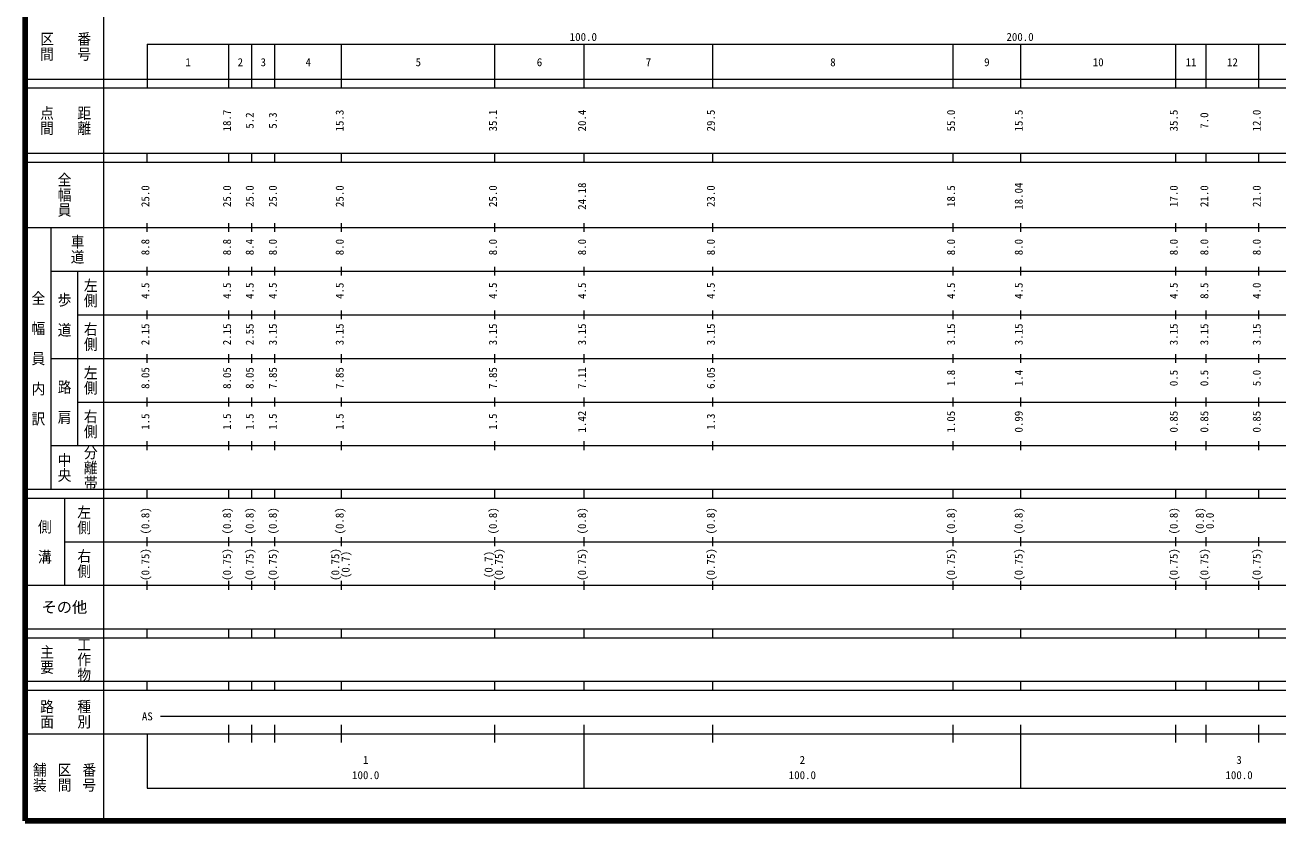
# Model space of a CAD drawing. Units: millimetres on the paper, enlarged 1000 times. Extents: x 40000 to 680000, y 20000 to 380000.
# Drawn here: x 40000 to 326903, y 20000 to 202388 of the extents above; entities that cross this region are included whole.
import ezdxf
from ezdxf.enums import TextEntityAlignment as Align

# ---------------------------------------------------------------- set-up
doc = ezdxf.new("R2010")
doc.units = ezdxf.units.MM
doc.header["$LTSCALE"] = 1000
doc.layers.add('M-TTL', color=2, linetype='Continuous', lineweight=140)
doc.layers.add('M-TTL-BAND', color=7, linetype='Continuous', lineweight=13)
doc.styles.add('@ＭＳ ゴシック', font='')
doc.styles.add('ＭＳ ゴシック', font='')
doc.styles.get('@ＭＳ ゴシック').set_extended_font_data('@MS Gothic')
doc.styles.get('ＭＳ ゴシック').set_extended_font_data('MS Gothic')

msp = doc.modelspace()

# ---------------------------------------------------------------- linework, layer by layer
at = {"layer": 'M-TTL'}
for p, q in [((40000, 380000), (40000, 20000)), ((40000, 20000), (680000, 20000))]:
    msp.add_line(p, q, dxfattribs=at)
at = {"layer": 'M-TTL-BAND'}
for p, q in [((58000, 370000), (58000, 20000)), ((68000, 198000), (579000, 198000)), ((68000, 198000), (68000, 188000)), ((86700, 188000), (86700, 198000)), ((91900, 188000), (91900, 198000)), ((97200, 188000), (97200, 198000)), ((112500, 188000), (112500, 198000)), ((147600, 188000), (147600, 198000)), ((168000, 188000), (168000, 198000)), ((197500, 188000), (197500, 198000)), ((252500, 188000), (252500, 198000)), ((268000, 188000), (268000, 198000)), ((303500, 188000), (303500, 198000)), ((310500, 188000), (310500, 198000)), ((322500, 188000), (322500, 198000)), ((40000, 190000), (579000, 190000)), ((40000, 188000), (579000, 188000)), ((40000, 173000), (579000, 173000)), ((68000, 171000), (68000, 173000)), ((86700, 171000), (86700, 173000)), ((91900, 171000), (91900, 173000)), ((97200, 171000), (97200, 173000)), ((112500, 171000), (112500, 173000)), ((147600, 171000), (147600, 173000)), ((168000, 171000), (168000, 173000)), ((197500, 171000), (197500, 173000)), ((252500, 171000), (252500, 173000)), ((268000, 171000), (268000, 173000)), ((303500, 171000), (303500, 173000)), ((310500, 171000), (310500, 173000)), ((322500, 171000), (322500, 173000)), ((40000, 171000), (579000, 171000)), ((40000, 156000), (579000, 156000)), ((46000, 96000), (46000, 156000)), ((68000, 155000), (68000, 157000)), ((86700, 155000), (86700, 157000)), ((91900, 155000), (91900, 157000)), ((97200, 155000), (97200, 157000)), ((112500, 155000), (112500, 157000)), ((147600, 155000), (147600, 157000)), ((168000, 155000), (168000, 157000)), ((197500, 155000), (197500, 157000)), ((252500, 155000), (252500, 157000)), ((268000, 155000), (268000, 157000)), ((303500, 155000), (303500, 157000)), ((310500, 155000), (310500, 157000)), ((322500, 155000), (322500, 157000)), ((68000, 145000), (68000, 147000)), ((86700, 145000), (86700, 147000)), ((91900, 145000), (91900, 147000)), ((97200, 145000), (97200, 147000)), ((112500, 145000), (112500, 147000)), ((147600, 145000), (147600, 147000)), ((168000, 145000), (168000, 147000)), ((197500, 145000), (197500, 147000)), ((252500, 145000), (252500, 147000)), ((268000, 145000), (268000, 147000)), ((303500, 145000), (303500, 147000)), ((310500, 145000), (310500, 147000)), ((322500, 145000), (322500, 147000)), ((46000, 146000), (579000, 146000)), ((52000, 146000), (52000, 106000)), ((52000, 136000), (579000, 136000)), ((68000, 135000), (68000, 137000)), ((86700, 135000), (86700, 137000)), ((91900, 135000), (91900, 137000)), ((97200, 135000), (97200, 137000)), ((112500, 135000), (112500, 137000)), ((147600, 135000), (147600, 137000)), ((168000, 135000), (168000, 137000)), ((197500, 135000), (197500, 137000)), ((252500, 135000), (252500, 137000)), ((268000, 135000), (268000, 137000)), ((303500, 135000), (303500, 137000)), ((310500, 135000), (310500, 137000)), ((322500, 135000), (322500, 137000)), ((68000, 125000), (68000, 127000)), ((86700, 125000), (86700, 127000)), ((91900, 125000), (91900, 127000)), ((97200, 125000), (97200, 127000)), ((112500, 125000), (112500, 127000)), ((147600, 125000), (147600, 127000)), ((168000, 125000), (168000, 127000)), ((197500, 125000), (197500, 127000)), ((252500, 125000), (252500, 127000)), ((268000, 125000), (268000, 127000)), ((303500, 125000), (303500, 127000)), ((310500, 125000), (310500, 127000)), ((322500, 125000), (322500, 127000)), ((46000, 126000), (579000, 126000)), ((52000, 116000), (579000, 116000)), ((68000, 115000), (68000, 117000)), ((86700, 115000), (86700, 117000)), ((91900, 115000), (91900, 117000)), ((97200, 115000), (97200, 117000)), ((112500, 115000), (112500, 117000)), ((147600, 115000), (147600, 117000)), ((168000, 115000), (168000, 117000)), ((197500, 115000), (197500, 117000)), ((252500, 115000), (252500, 117000)), ((268000, 115000), (268000, 117000)), ((303500, 115000), (303500, 117000)), ((310500, 115000), (310500, 117000)), ((322500, 115000), (322500, 117000)), ((68000, 105000), (68000, 107000)), ((86700, 105000), (86700, 107000)), ((91900, 105000), (91900, 107000)), ((97200, 105000), (97200, 107000)), ((112500, 105000), (112500, 107000)), ((147600, 105000), (147600, 107000)), ((168000, 105000), (168000, 107000)), ((197500, 105000), (197500, 107000)), ((252500, 105000), (252500, 107000)), ((268000, 105000), (268000, 107000)), ((303500, 105000), (303500, 107000)), ((310500, 105000), (310500, 107000)), ((322500, 105000), (322500, 107000)), ((46000, 106000), (579000, 106000)), ((40000, 96000), (579000, 96000)), ((68000, 94000), (68000, 96000)), ((86700, 94000), (86700, 96000)), ((91900, 94000), (91900, 96000)), ((97200, 94000), (97200, 96000)), ((112500, 94000), (112500, 96000)), ((147600, 94000), (147600, 96000)), ((168000, 94000), (168000, 96000)), ((197500, 94000), (197500, 96000)), ((252500, 94000), (252500, 96000)), ((268000, 94000), (268000, 96000)), ((303500, 94000), (303500, 96000)), ((310500, 94000), (310500, 96000)), ((322500, 94000), (322500, 96000)), ((40000, 94000), (579000, 94000)), ((49000, 94000), (49000, 74000)), ((49000, 84000), (579000, 84000)), ((68000, 83000), (68000, 85000)), ((86700, 83000), (86700, 85000)), ((91900, 83000), (91900, 85000)), ((97200, 83000), (97200, 85000)), ((112500, 83000), (112500, 85000)), ((147600, 83000), (147600, 85000)), ((168000, 83000), (168000, 85000)), ((197500, 83000), (197500, 85000)), ((252500, 83000), (252500, 85000)), ((268000, 83000), (268000, 85000)), ((303500, 83000), (303500, 85000)), ((310500, 83000), (310500, 85000)), ((322500, 83000), (322500, 85000)), ((68000, 73000), (68000, 75000)), ((86700, 73000), (86700, 75000)), ((91900, 73000), (91900, 75000)), ((97200, 73000), (97200, 75000)), ((112500, 73000), (112500, 75000)), ((147600, 73000), (147600, 75000)), ((168000, 73000), (168000, 75000)), ((197500, 73000), (197500, 75000)), ((252500, 73000), (252500, 75000)), ((268000, 73000), (268000, 75000)), ((303500, 73000), (303500, 75000)), ((310500, 73000), (310500, 75000)), ((322500, 73000), (322500, 75000)), ((40000, 74000), (579000, 74000)), ((40000, 64000), (579000, 64000)), ((68000, 62000), (68000, 64000)), ((86700, 62000), (86700, 64000)), ((91900, 62000), (91900, 64000)), ((97200, 62000), (97200, 64000)), ((112500, 62000), (112500, 64000)), ((147600, 62000), (147600, 64000)), ((168000, 62000), (168000, 64000)), ((197500, 62000), (197500, 64000)), ((252500, 62000), (252500, 64000)), ((268000, 62000), (268000, 64000)), ((303500, 62000), (303500, 64000)), ((310500, 62000), (310500, 64000)), ((322500, 62000), (322500, 64000)), ((40000, 62000), (579000, 62000)), ((40000, 52000), (579000, 52000)), ((68000, 50000), (68000, 52000)), ((86700, 50000), (86700, 52000)), ((91900, 50000), (91900, 52000)), ((97200, 50000), (97200, 52000)), ((112500, 50000), (112500, 52000)), ((147600, 50000), (147600, 52000)), ((168000, 50000), (168000, 52000)), ((197500, 50000), (197500, 52000)), ((252500, 50000), (252500, 52000)), ((268000, 50000), (268000, 52000)), ((303500, 50000), (303500, 52000)), ((310500, 50000), (310500, 52000)), ((322500, 50000), (322500, 52000)), ((40000, 50000), (579000, 50000)), ((71000, 44000), (565000, 44000)), ((86700, 38000), (86700, 42000)), ((91900, 38000), (91900, 42000)), ((97200, 38000), (97200, 42000)), ((112500, 38000), (112500, 42000)), ((147600, 38000), (147600, 42000)), ((168000, 27500), (168000, 42000)), ((197500, 38000), (197500, 42000)), ((252500, 38000), (252500, 42000)), ((268000, 27500), (268000, 42000)), ((303500, 38000), (303500, 42000)), ((310500, 38000), (310500, 42000)), ((322500, 38000), (322500, 42000)), ((40000, 40000), (579000, 40000)), ((68000, 40000), (68000, 27500)), ((68000, 27500), (579000, 27500))]:
    msp.add_line(p, q, dxfattribs=at)

# ---------------------------------------------------------------- texts
at = {"layer": 'M-TTL-BAND', "style": '@ＭＳ ゴシック', "width": 1.1}
for s, p in [('区間', (45000, 197500)), ('番号', (53500, 197500)), ('点間', (45000, 180500)), ('距離', (53500, 180500)), ('全幅員', (49000, 163500)), ('車道', (52000, 151000)), ('左側', (55000, 141000)), ('全\u3000幅\u3000員\u3000内\u3000訳', (43000, 126000)), ('歩\u3000道', (49000, 136000)), ('右側', (55000, 131000)), ('左側', (55000, 121000)), ('路\u3000肩', (49000, 116000)), ('右側', (55000, 111000)), ('中央', (49000, 101000)), ('分離帯', (55000, 101000)), ('左側', (53500, 89000)), ('側\u3000溝', (44500, 84000)), ('右側', (53500, 79000)), ('主要', (45000, 57000)), ('工作物', (53500, 57000)), ('路面', (45000, 44500)), ('種別', (53500, 44500)), ('舗装', (43333, 30000)), ('区間', (49000, 30000)), ('番号', (54667, 30000))]:
    msp.add_text(s, height=2303, rotation=270, dxfattribs=at).set_placement(p, align=Align.MIDDLE_CENTER)
at = {"layer": 'M-TTL-BAND', "style": 'ＭＳ ゴシック'}
for s, p in [('100.0', (167844, 198195)), ('200.0', (267844, 198195)), ('1', (77350, 192405)), ('2', (89300, 192405)), ('3', (94550, 192405)), ('4', (104850, 192405)), ('5', (130050, 192405)), ('6', (157800, 192405)), ('7', (182750, 192405)), ('8', (225000, 192405)), ('9', (260250, 192405)), ('10', (285750, 192405)), ('11', (307000, 192405)), ('12', (316500, 192405)), ('AS', (68000, 42500)), ('1', (118000, 32523)), ('2', (218000, 32523)), ('3', (318000, 32523)), ('100.0', (118000, 29033)), ('100.0', (218000, 29033)), ('100.0', (318000, 29033))]:
    msp.add_text(s, height=1833, dxfattribs=at).set_placement(p, align=Align.BOTTOM_CENTER)
for s, p in [('18.7', (87700, 180500)), ('5.2', (92900, 180500)), ('5.3', (98200, 180500)), ('15.3', (113500, 180500)), ('35.1', (148600, 180500)), ('20.4', (169000, 180500)), ('29.5', (198500, 180500)), ('55.0', (253500, 180500)), ('15.5', (269000, 180500)), ('35.5', (304500, 180500)), ('7.0', (311500, 180500)), ('12.0', (323500, 180500)), ('25.0', (69000, 163174)), ('25.0', (87700, 163174)), ('25.0', (92900, 163174)), ('25.0', (98200, 163174)), ('25.0', (113500, 163174)), ('25.0', (148600, 163174)), ('24.18', (169000, 163174)), ('23.0', (198500, 163174)), ('18.5', (253500, 163174)), ('18.04', (269000, 163174)), ('17.0', (304500, 163174)), ('21.0', (311500, 163174)), ('21.0', (323500, 163174)), ('8.8', (69000, 151500)), ('8.8', (87700, 151500)), ('8.4', (92900, 151500)), ('8.0', (98200, 151500)), ('8.0', (113500, 151500)), ('8.0', (148600, 151500)), ('8.0', (169000, 151500)), ('8.0', (198500, 151500)), ('8.0', (253500, 151500)), ('8.0', (269000, 151500)), ('8.0', (304500, 151500)), ('8.0', (311500, 151500)), ('8.0', (323500, 151500)), ('4.5', (69000, 141500)), ('4.5', (87700, 141500)), ('4.5', (92900, 141500)), ('4.5', (98200, 141500)), ('4.5', (113500, 141500)), ('4.5', (148600, 141500)), ('4.5', (169000, 141500)), ('4.5', (198500, 141500)), ('4.5', (253500, 141500)), ('4.5', (269000, 141500)), ('4.5', (304500, 141500)), ('8.5', (311500, 141500)), ('4.0', (323500, 141500)), ('2.15', (69000, 131500)), ('2.15', (87700, 131500)), ('2.55', (92900, 131500)), ('3.15', (98200, 131500)), ('3.15', (113500, 131500)), ('3.15', (148600, 131500)), ('3.15', (169000, 131500)), ('3.15', (198500, 131500)), ('3.15', (253500, 131500)), ('3.15', (269000, 131500)), ('3.15', (304500, 131500)), ('3.15', (311500, 131500)), ('3.15', (323500, 131500)), ('8.05', (69000, 121500)), ('8.05', (87700, 121500)), ('8.05', (92900, 121500)), ('7.85', (98200, 121500)), ('7.85', (113500, 121500)), ('7.85', (148600, 121500)), ('7.11', (169000, 121500)), ('6.05', (198500, 121500)), ('1.8', (253500, 121500)), ('1.4', (269000, 121500)), ('0.5', (304500, 121500)), ('0.5', (311500, 121500)), ('5.0', (323500, 121500)), ('1.5', (69000, 111500)), ('1.5', (87700, 111500)), ('1.5', (92900, 111500)), ('1.5', (98200, 111500)), ('1.5', (113500, 111500)), ('1.5', (148600, 111500)), ('1.42', (169000, 111500)), ('1.3', (198500, 111500)), ('1.05', (253500, 111500)), ('0.99', (269000, 111500)), ('0.85', (304500, 111500)), ('0.85', (311500, 111500)), ('0.85', (323500, 111500)), ('(0.8)', (69000, 88764)), ('(0.8)', (87700, 88764)), ('(0.8)', (92900, 88764)), ('(0.8)', (98200, 88764)), ('(0.8)', (113500, 88764)), ('(0.8)', (148600, 88764)), ('(0.8)', (169000, 88764)), ('(0.8)', (198500, 88764)), ('(0.8)', (253500, 88764)), ('(0.8)', (269000, 88764)), ('(0.8)', (304500, 88764)), ('(0.8)', (310500, 88764)), ('0.0', (312776, 88764)), ('(0.75)', (69000, 78764)), ('(0.75)', (87700, 78764)), ('(0.75)', (92900, 78764)), ('(0.75)', (98200, 78764)), ('(0.75)', (112500, 78764)), ('(0.7)', (114870, 78764)), ('(0.7)', (147600, 78764)), ('(0.75)', (149970, 78764)), ('(0.75)', (169000, 78764)), ('(0.75)', (198500, 78764)), ('(0.75)', (253500, 78764)), ('(0.75)', (269000, 78764)), ('(0.75)', (304500, 78764)), ('(0.75)', (311500, 78764)), ('(0.75)', (323500, 78764))]:
    msp.add_text(s, height=1833, rotation=90, dxfattribs=at).set_placement(p, align=Align.BOTTOM_CENTER)
msp.add_text('その他', height=2566, dxfattribs=at).set_placement((49000, 69000), align=Align.MIDDLE_CENTER)

doc.saveas('drawing.dxf')
